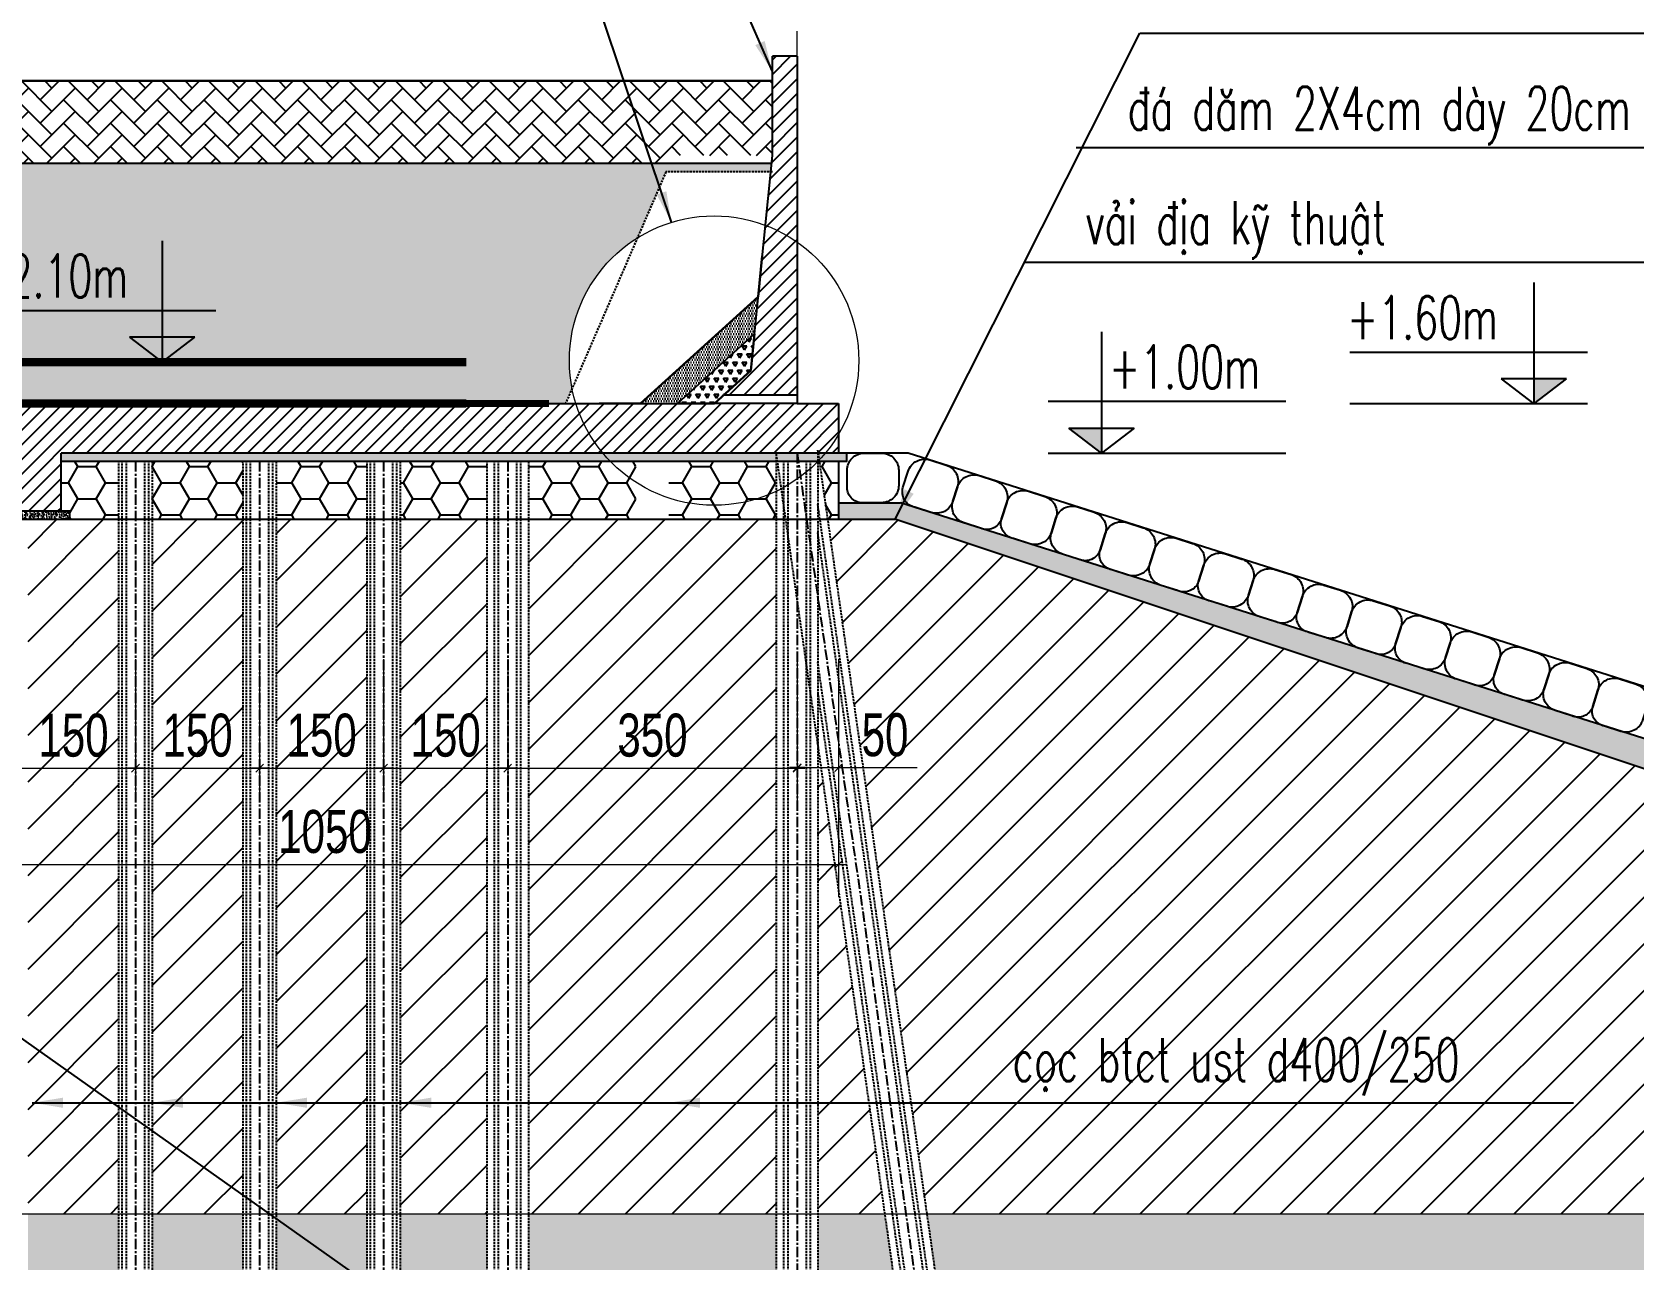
# Model space of a CAD drawing. Header units: millimetres. Extents: x -95488 to 835450, y -398213 to -214134.
# Drawn here: x 88037 to 107405, y -349410 to -334561 of the extents above; entities that cross this region are included whole.
import ezdxf
from ezdxf.enums import TextEntityAlignment as Align

# ---------------------------------------------------------------- set-up
doc = ezdxf.new("R2010")
doc.units = ezdxf.units.MM
doc.header["$MEASUREMENT"] = 0
doc.linetypes.add('CENTER', pattern=[2, 1.25, -0.25, 0.25, -0.25])
doc.linetypes.add('HIDDEN', pattern=[0.375, 0.25, -0.125])
for name, color, linetype in [('bao', 2, 'Continuous'), ('Border', 2, 'Continuous'), ('Bound', 1, 'Continuous'), ('center', 9, 'CENTER'), ('coc an', 4, 'HIDDEN'), ('DIMENSION', 4, 'Continuous'), ('DLINE', 4, 'Continuous'), ('Hatch', 250, 'Continuous'), ('hidden', 4, 'HIDDEN'), ('LDKT', 2, 'Continuous')]:
    doc.layers.add(name, color=color, linetype=linetype)
for name, color, linetype, lineweight in [('DIM', 177, 'Continuous', 20), ('MANH1', 251, 'Continuous', 13), ('TEXT', 2, 'Continuous', 20), ('THAY', 7, 'Continuous', 25)]:
    doc.layers.add(name, color=color, linetype=linetype, lineweight=lineweight)
doc.styles.add('ROMANS', font='vnsimli.shx', dxfattribs={"width": 0.6})
doc.styles.add('THUONG', font='vnsimli.shx', dxfattribs={"width": 0.55})
doc.styles.add('TXTDIM', font='VNARIAL_0.TTF', dxfattribs={"width": 0.7})
doc.dimstyles.new('250', dxfattribs={"dimscale": 250, "dimtxt": 1.8, "dimasz": 1.5, "dimexe": 0.5, "dimexo": 0.5, "dimgap": 0.9, "dimtad": 1, "dimdec": 3, "dimlfac": 0.1, "dimdsep": 46, "dimtxsty": 'ROMANS', "dimcen": -0.5, "dimclrd": 4, "dimclre": 7, "dimclrt": 2, "dimadec": 3, "dimazin": 2, "dimtfac": 1, "dimtdec": 3, "dimtix": 1, "dimtmove": 1, "dimatfit": 3, "dimfxl": 1, "dimtolj": 1, "dimtzin": 0, "dimlwd": -1, "dimlwe": -1, "dimarcsym": 0})
doc.dimstyles.new('DIM 260', dxfattribs={"dimscale": 260, "dimtxt": 2, "dimasz": 0.3, "dimexe": 1.5, "dimexo": 0, "dimgap": 0.5, "dimtad": 1, "dimdec": 0, "dimzin": 12, "dimdsep": 46, "dimtxsty": 'TXTDIM', "dimblk": 'SLASH', "dimcen": 1.5, "dimclrd": 256, "dimclre": 256, "dimclrt": 2, "dimadec": 0, "dimazin": 0, "dimtfac": 1, "dimtdec": 0, "dimtix": 1, "dimtmove": 0, "dimatfit": 3, "dimldrblk": 'DOT', "dimfxl": 2, "dimtolj": 1, "dimtzin": 0, "dimlwd": 9, "dimlwe": 9, "dimarcsym": 1})
pattern_1 = [(50, (640464.826, -195954.43), (71.726018, -6.2752135), [7.5, -82.5]), (355, (640464.826, -195954.43), (-13.875133, 75.219213), [6, -66]), (100.4514, (640470.8, -195954.95), (57.850938, 68.943954), [6.374019, -70.114211]), (46.1842, (640464.83, -195934.43), (106.724105, -16.551901), [11.25, -123.75]), (96.6356, (640473.72, -195935.81), (93.46627, 97.411787), [9.561029, -105.1713]), (351.1842, (640464.83, -195934.43), (93.466195, 97.41186), [9, -99]), (21, (640474.826, -195939.43), (59.690705, -40.261889), [7.5, -82.5]), (326, (640474.826, -195939.43), (24.331533, 72.5150045), [6, -66]), (71.4514, (640479.8, -195942.78), (84.022263, 32.25305), [6.374019, -70.114211]), (37.5, (640464.826, -195954.428), (1.2159855, 33.2893854), [0, -65.2, 0, -67, 0, -66.25]), (7.5, (640464.826, -195954.428), (26.3069537, 39.4411712), [0, -38.2, 0, -63.7, 0, -25.25]), (327.5, (640442.526, -195954.428), (53.3822436, -2.2554872), [0, -25, 0, -78, 0, -103.5]), (317.5, (640432.526, -195954.43), (58.318617, 10.0104982), [0, -32.5, 0, -51.8, 0, -73.5])]

# ---------------------------------------------------------------- blocks, each defined once
blk = doc.blocks.new('Caodo')
at = {"layer": 'DLINE'}
blk.add_hatch(color=256, dxfattribs=at).paths.add_polyline_path([(-0.018, 1.186), (-1.598, 1.186), (-0.018, -0.014)])
for p, q in [((-0.018, 5.849), (-0.018, -0.014)), ((8.891, 2.486), (-2.606, 2.486)), ((-0.018, -0.014), (-1.598, 1.186)), ((-1.598, 1.186), (1.562, 1.186)), ((1.562, 1.186), (-0.018, -0.014)), ((-2.606, -0.014), (8.891, -0.014))]:
    blk.add_line(p, q, dxfattribs=at)
blk = doc.blocks.new('SLASH')
at = {"layer": 'DIM', "color": 16, "linetype": 'Continuous'}
for p, q in [((-1.2, 0), (1.2, 0)), ((-0.6, -0.6), (0.6, 0.6))]:
    blk.add_line(p, q, dxfattribs=at)
blk = doc.blocks.new('*D111')
at = {"layer": 'Defpoints', "color": 0}
for p in [(87788, -342146), (89288, -342146), (89288, -343463)]:
    blk.add_point(p, dxfattribs=at)
at = {"layer": 'DIM', "lineweight": 9}
for p, q in [((87788, -342146), (87788, -343853)), ((89288, -342146), (89288, -343853)), ((87866, -343463), (89210, -343463))]:
    blk.add_line(p, q, dxfattribs=at)
at = {"layer": 'DIM', "lineweight": 9, "xscale": 78, "yscale": 78, "zscale": 78, "rotation": 180}
blk.add_blockref('SLASH', (87788, -343463), dxfattribs=at)
at = {"layer": 'DIM', "lineweight": 9, "xscale": 78, "yscale": 78, "zscale": 78}
blk.add_blockref('SLASH', (89288, -343463), dxfattribs=at)
at = {"layer": 'DIM', "color": 2, "insert": (88538, -343067), "char_height": 520, "attachment_point": 5, "style": 'TXTDIM'}
blk.add_mtext('\\A1;150', dxfattribs=at)
blk = doc.blocks.new('_Dot')
at = {"color": 0, "linetype": 'ByBlock', "lineweight": -2}
blk.add_line((-0.5, 0), (-1, 0), dxfattribs=at)
at = {"color": 0, "linetype": 'ByBlock', "const_width": 0.5}
blk.add_lwpolyline([(-0.25, 0, 1), (0.25, 0, 1)], format="xyb", close=True, dxfattribs=at)
blk = doc.blocks.new('*D112')
at = {"layer": 'Defpoints', "color": 0}
for p in [(89288, -342146), (90788, -342146), (90788, -343463)]:
    blk.add_point(p, dxfattribs=at)
at = {"layer": 'DIM', "lineweight": 9}
for p, q in [((89288, -342146), (89288, -343853)), ((90788, -342146), (90788, -343853)), ((89366, -343463), (90710, -343463))]:
    blk.add_line(p, q, dxfattribs=at)
at = {"layer": 'DIM', "lineweight": 9, "xscale": 78, "yscale": 78, "zscale": 78, "rotation": 180}
blk.add_blockref('SLASH', (89288, -343463), dxfattribs=at)
at = {"layer": 'DIM', "lineweight": 9, "xscale": 78, "yscale": 78, "zscale": 78}
blk.add_blockref('SLASH', (90788, -343463), dxfattribs=at)
at = {"layer": 'DIM', "color": 2, "insert": (90038, -343067), "char_height": 520, "attachment_point": 5, "style": 'TXTDIM'}
blk.add_mtext('\\A1;150', dxfattribs=at)
blk = doc.blocks.new('*D113')
at = {"layer": 'Defpoints', "color": 0}
for p in [(90788, -342146), (92288, -342146), (92288, -343463)]:
    blk.add_point(p, dxfattribs=at)
at = {"layer": 'DIM', "lineweight": 9}
for p, q in [((90788, -342146), (90788, -343853)), ((92288, -342146), (92288, -343853)), ((90866, -343463), (92210, -343463))]:
    blk.add_line(p, q, dxfattribs=at)
at = {"layer": 'DIM', "lineweight": 9, "xscale": 78, "yscale": 78, "zscale": 78, "rotation": 180}
blk.add_blockref('SLASH', (90788, -343463), dxfattribs=at)
at = {"layer": 'DIM', "lineweight": 9, "xscale": 78, "yscale": 78, "zscale": 78}
blk.add_blockref('SLASH', (92288, -343463), dxfattribs=at)
at = {"layer": 'DIM', "color": 2, "insert": (91538, -343067), "char_height": 520, "attachment_point": 5, "style": 'TXTDIM'}
blk.add_mtext('\\A1;150', dxfattribs=at)
blk = doc.blocks.new('*D114')
at = {"layer": 'Defpoints', "color": 0}
for p in [(92288, -342146), (93788, -342146), (93788, -343463)]:
    blk.add_point(p, dxfattribs=at)
at = {"layer": 'DIM', "lineweight": 9}
for p, q in [((92288, -342146), (92288, -343853)), ((93788, -342146), (93788, -343853)), ((92366, -343463), (93710, -343463))]:
    blk.add_line(p, q, dxfattribs=at)
at = {"layer": 'DIM', "lineweight": 9, "xscale": 78, "yscale": 78, "zscale": 78, "rotation": 180}
blk.add_blockref('SLASH', (92288, -343463), dxfattribs=at)
at = {"layer": 'DIM', "lineweight": 9, "xscale": 78, "yscale": 78, "zscale": 78}
blk.add_blockref('SLASH', (93788, -343463), dxfattribs=at)
at = {"layer": 'DIM', "color": 2, "insert": (93038, -343067), "char_height": 520, "attachment_point": 5, "style": 'TXTDIM'}
blk.add_mtext('\\A1;150', dxfattribs=at)
blk = doc.blocks.new('*D115')
at = {"layer": 'Defpoints', "color": 0}
for p in [(93788, -342146), (97288, -342146), (97288, -343463)]:
    blk.add_point(p, dxfattribs=at)
at = {"layer": 'DIM', "lineweight": 9}
for p, q in [((93788, -342146), (93788, -343853)), ((97288, -342146), (97288, -343853)), ((93866, -343463), (97210, -343463))]:
    blk.add_line(p, q, dxfattribs=at)
at = {"layer": 'DIM', "lineweight": 9, "xscale": 78, "yscale": 78, "zscale": 78, "rotation": 180}
blk.add_blockref('SLASH', (93788, -343463), dxfattribs=at)
at = {"layer": 'DIM', "lineweight": 9, "xscale": 78, "yscale": 78, "zscale": 78}
blk.add_blockref('SLASH', (97288, -343463), dxfattribs=at)
at = {"layer": 'DIM', "color": 2, "insert": (95538, -343067), "char_height": 520, "attachment_point": 5, "style": 'TXTDIM'}
blk.add_mtext('\\A1;350', dxfattribs=at)
blk = doc.blocks.new('*D131')
at = {"layer": 'Defpoints', "color": 0}
for p in [(87288, -342146), (97788, -342146), (97788, -344627)]:
    blk.add_point(p, dxfattribs=at)
at = {"layer": 'DIM', "lineweight": 9}
for p, q in [((87288, -342146), (87288, -345017)), ((97788, -342146), (97788, -345017)), ((87366, -344627), (97710, -344627))]:
    blk.add_line(p, q, dxfattribs=at)
at = {"layer": 'DIM', "lineweight": 9, "xscale": 78, "yscale": 78, "zscale": 78, "rotation": 180}
blk.add_blockref('SLASH', (87288, -344627), dxfattribs=at)
at = {"layer": 'DIM', "lineweight": 9, "xscale": 78, "yscale": 78, "zscale": 78}
blk.add_blockref('SLASH', (97788, -344627), dxfattribs=at)
at = {"layer": 'DIM', "color": 2, "insert": (91579, -344232), "char_height": 520, "attachment_point": 5, "style": 'TXTDIM'}
blk.add_mtext('\\A1;1050', dxfattribs=at)
blk = doc.blocks.new('*D130')
at = {"layer": 'Defpoints', "color": 0}
for p in [(97288, -342146), (97788, -342146), (97288, -343457)]:
    blk.add_point(p, dxfattribs=at)
at = {"layer": 'DIM', "lineweight": 9}
for p, q in [((97288, -342146), (97288, -343847)), ((97788, -342146), (97788, -343847)), ((97366, -343457), (97710, -343457)), ((97788, -343457), (98740, -343457))]:
    blk.add_line(p, q, dxfattribs=at)
at = {"layer": 'DIM', "lineweight": 9, "xscale": 78, "yscale": 78, "zscale": 78, "rotation": 180}
blk.add_blockref('SLASH', (97288, -343457), dxfattribs=at)
at = {"layer": 'DIM', "lineweight": 9, "xscale": 78, "yscale": 78, "zscale": 78}
blk.add_blockref('SLASH', (97788, -343457), dxfattribs=at)
at = {"layer": 'DIM', "color": 2, "insert": (98350, -343062), "char_height": 520, "attachment_point": 5, "style": 'TXTDIM'}
blk.add_mtext('\\A1;50', dxfattribs=at)

msp = doc.modelspace()

# ---------------------------------------------------------------- hatches: boundary and pattern name
at = {"layer": 'Hatch'}
h = msp.add_hatch(dxfattribs=at)
h.set_pattern_fill('ANSI31', color=256, scale=1000, style=0)
h.set_pattern_definition([(45, (145288.66, -93909.34), (-88.38835, 88.38835), [])])
h.paths.add_polyline_path([(88387.9, -339652.6), (88966, -339652.6, 0.1427326), (88764.4, -339052.6), (87287.9, -339052.6), (87287.9, -340352.6), (88387.9, -340352.6)])
h.paths.add_polyline_path([(94611.9, -339052.6), (93184.6, -339052.6), (93180.1, -339056), (93175.7, -339052.6), (88764.4, -339052.6, -0.1427326), (88966, -339652.6), (94937.3, -339652.6, -0.0984794)])
h.paths.add_polyline_path([(97787.9, -339052.6), (97287.9, -339052.6), (96287.9, -339052.6), (95840.8, -339052.6), (94611.9, -339052.6, 0.0984794), (94937.3, -339652.6), (97628.7, -339652.6, 0.0395282), (97787.9, -339426.9)])
h.paths.add_polyline_path([(97787.9, -339426.9, -0.0395282), (97628.7, -339652.6), (97787.9, -339652.6)], flags=17)
h.paths.add_polyline_path([(97287.9, -337102.3, 0.0624306), (96903.3, -336898.5), (96727.7, -338654.6), (96398.4, -338952.6), (97287.9, -338952.6)])
h.paths.add_polyline_path([(97287.9, -335952.6), (97287.9, -334852.6), (96987.9, -334852.6), (96987.9, -336052.6), (96903.3, -336898.5, -0.0624306), (97287.9, -337102.3)])
h = msp.add_hatch(dxfattribs=at)
h.set_pattern_fill('AR-HBONE', color=256, scale=50, style=0)
h.set_pattern_definition([(45, (533330, 135551.92), (2e-14, 282.84271), [600, -200]), (135, (533471.42, 135693.34), (2e-14, 282.84271), [600, -200])])
h.paths.add_polyline_path([(96987.9, -335152.6), (75613.9, -335152.6), (75613.9, -336152.6), (95744.6, -336152.6), (95787.9, -336052.6), (96987.9, -336052.6)])
h = msp.add_hatch(dxfattribs=at)
h.set_pattern_fill('AR-SAND', color=256, scale=150, style=0)
h.set_pattern_definition([(37.5, (0, 0), (-9.449, 289.02357), [0, -228, 0, -255, 0, -243.75]), (7.5, (0, 0), (265.4665, 423.3219), [0, -123, 0, -205.5, 0, -78.75]), (327.5, (-184.5, 0), (467.12128, 0.84886), [0, -75, 0, -270, 0, -352.5]), (317.5, (-184.5, 0), (450.919, 131.65133), [0, -37.5, 0, -177, 0, -202.5])])
h.paths.add_polyline_path([(57287.9, -336152.6), (57287.9, -338552.6), (59857.1, -338552.6), (61657.1, -339152.6), (75250.2, -339152.6), (75250.2, -336152.6)])
h.paths.add_polyline_path([(75502, -336152.6), (75502, -339052.6), (93287.9, -339052.6), (94487.9, -339052.6), (94566.3, -338871.8, -0.0485357), (94533.4, -338534.5, -0.2584883), (95355.2, -337051.2), (95701.2, -336252.6), (96967.9, -336252.6), (96977.9, -336152.6)])
h.paths.add_polyline_path([(89611.2, -338552.6), (89611.2, -338252.6), (89216.2, -338252.6)], flags=16)
h.paths.add_polyline_path([(90006.2, -338252.6), (89611.2, -338552.6), (89216.2, -338252.6)], flags=16)
h.paths.add_polyline_path([(78383.8, -339192.7), (78383.8, -338412.5), (79174.5, -338412.5), (79174.5, -339192.7)], flags=9)
h.paths.add_polyline_path([(76781, -337906.3), (84185.4, -337906.3), (84185.4, -336383.4), (76781, -336383.4)], flags=24)
h.paths.add_polyline_path([(87244.5, -337884.3), (89242.8, -337884.3), (89242.8, -337104.3), (87244.5, -337104.3)], flags=24)
at = {"layer": 'Hatch', "lineweight": 30}
h = msp.add_hatch(dxfattribs=at)
h.set_pattern_fill('DOTS', color=4, scale=500, style=0)
h.set_pattern_definition([(0, (925270.282, -185151.513), (15.625, 31.25), [0, -31.25])])
h.paths.add_polyline_path([(96772.2, -338209.7), (96777.4, -338157.1), (96816.7, -337764.8), (95393.7, -339052.6), (95840.8, -339052.6)])
at = {"layer": 'Hatch'}
h = msp.add_hatch(dxfattribs=at)
h.set_pattern_fill('TRIANG', color=256, scale=300, style=0)
h.set_pattern_definition([(60, (925270.28, -185151.51), (-56.25, 97.427858), [56.25, -56.25]), (120, (925270.28, -185151.51), (-112.5, 6e-08), [56.25, -56.25]), (0, (925242.16, -185102.8), (56.25, 97.427858), [56.25, -56.25])])
h.paths.add_polyline_path([(96727.7, -338654.6), (96772.2, -338209.7), (95840.8, -339052.6), (96287.9, -339052.6)])
h = msp.add_hatch(dxfattribs=at)
h.set_pattern_fill('ANSI31', color=256, scale=3200, style=0)
h.paths.add_polyline_path([(75250.2, -348852.6), (75250.2, -339152.6), (61657.1, -339152.6), (59857.1, -338552.6), (57287.9, -338552.6), (57287.9, -348852.6)])
edge = h.paths.add_edge_path(flags=16)
edge.add_ellipse((63999.6, -346461.3), major_axis=(803, 0.2), ratio=1, start_angle=0, end_angle=360)
h.paths.add_polyline_path([(75502, -348852.6), (86321.1, -348852.6), (87521.1, -340452.6), (87287.9, -340452.6), (87187.9, -340452.6), (84537.9, -340452.6), (83537.9, -340452.6), (82237.9, -339152.6), (75502, -339152.6)])
h.paths.add_polyline_path([(82005.9, -340752.6), (82400.9, -340452.6), (82795.8, -340752.6)], flags=16)
h.paths.add_polyline_path([(87587.9, -343520.4), (86826.1, -348852.6), (87587.9, -348852.6)])
h.paths.add_polyline_path([(87987.9, -348852.6), (89087.9, -348852.6), (89087.9, -340452.6), (88026.1, -340452.6), (87987.9, -340720.4)])
h.paths.add_polyline_path([(90587.9, -340452.6), (89487.9, -340452.6), (89487.9, -348852.6), (90587.9, -348852.6)])
h.paths.add_polyline_path([(92087.9, -340452.6), (90987.9, -340452.6), (90987.9, -348852.6), (92087.9, -348852.6)])
h.paths.add_polyline_path([(92487.9, -348852.6), (93537.9, -348852.6), (93537.9, -340452.6), (92487.9, -340452.6)])
h.paths.add_polyline_path([(94037.9, -348852.6), (97037.9, -348852.6), (97037.9, -340452.6), (94037.9, -340452.6)])
h.paths.add_polyline_path([(97537.9, -348852.6), (98349.6, -348852.6), (97537.9, -343170.4)])
h.paths.add_polyline_path([(98854.7, -348852.6), (123661, -348852.6), (98468.2, -340452.6), (97787.9, -340452.6), (97654.7, -340452.6)])
h.paths.add_polyline_path([(108853.2, -344821.7), (111853.2, -345821.7), (108853.2, -345821.7)], flags=16)
h.paths.add_polyline_path([(63612.1, -346861.7), (64387.1, -346861.7), (64387.1, -346081.7), (63612.1, -346081.7)], flags=8)
h.paths.add_polyline_path([(87147.8, -342672.2), (87928, -342672.2), (87928, -343462.8), (87147.8, -343462.8)], flags=9)
h.paths.add_polyline_path([(80121.2, -341885.1), (81862, -341885.1), (81862, -341105.1), (80121.2, -341105.1)], flags=24)
h.paths.add_polyline_path([(88023.5, -342672.2), (89052.3, -342672.2), (89052.3, -343462.8), (88023.5, -343462.8)], flags=24)
h.paths.add_polyline_path([(89523.5, -342672.2), (90552.3, -342672.2), (90552.3, -343462.8), (89523.5, -343462.8)], flags=24)
h.paths.add_polyline_path([(91023.5, -342672.2), (92052.3, -342672.2), (92052.3, -343462.8), (91023.5, -343462.8)], flags=24)
h.paths.add_polyline_path([(91882.1, -344232.2), (93193.7, -344232.2), (93193.7, -345022.8), (91882.1, -345022.8)], flags=9)
h.paths.add_polyline_path([(92523.5, -342672.2), (93552.3, -342672.2), (93552.3, -343462.8), (92523.5, -343462.8)], flags=9)
h.paths.add_polyline_path([(95006.5, -342671.4), (96069.3, -342671.4), (96069.3, -343462.8), (95006.5, -343462.8)], flags=24)
h.paths.add_polyline_path([(99694.5, -347621.2), (106786.3, -347621.2), (106786.3, -346432.7), (99694.5, -346432.7)], flags=24)
h.paths.add_polyline_path([(109781.8, -346619.4), (110267.1, -346619.4), (110267.1, -345839.4), (109781.8, -345839.4)], flags=24)
h.paths.add_polyline_path([(108448, -345743.1), (108788.5, -345743.1), (108788.5, -344963.1), (108448, -344963.1)], flags=24)
h = msp.add_hatch(dxfattribs=at)
h.set_pattern_fill('AR-CONC', color=256, scale=10, style=0)
h.set_pattern_definition(pattern_1)
h.paths.add_polyline_path([(92560.3, -339652.6), (88387.9, -339652.6), (88387.9, -339752.6), (92560.3, -339752.6)])
h = msp.add_hatch(dxfattribs=at)
h.set_pattern_fill('AR-CONC', color=256, scale=10, style=0)
h.set_pattern_definition(pattern_1)
h.paths.add_polyline_path([(97887.9, -339652.6), (92560.3, -339652.6), (92560.3, -339752.6), (97887.9, -339752.6)])
h = msp.add_hatch(dxfattribs=at)
h.set_pattern_fill('HONEY', color=256, scale=1800, style=0)
h.set_pattern_definition([(0, (145288.66, -93909.34), (337.5, 194.85572), [225, -450]), (120, (145288.66, -93909.34), (-337.5, 194.85572), [225, -450]), (60, (145288.66, -93909.34), (7e-07, 389.71143), [-450, 225])])
h.paths.add_polyline_path([(88965.6, -339752.6), (88387.9, -339752.6), (88387.9, -340352.6), (88487.9, -340352.6), (88487.9, -340452.6), (88678.8, -340452.6, 0.1721313)])
h.paths.add_polyline_path([(89087.9, -340452.6), (89087.9, -339752.6), (88965.6, -339752.6, -0.1721313), (88678.8, -340452.6)])
h.paths.add_polyline_path([(90587.9, -339752.6), (89487.9, -339752.6), (89487.9, -340452.6), (90587.9, -340452.6)])
h.paths.add_polyline_path([(92087.9, -339752.6), (90987.9, -339752.6), (90987.9, -340452.6), (92087.9, -340452.6)])
h.paths.add_polyline_path([(93537.9, -340452.6), (93537.9, -339752.6), (92487.9, -339752.6), (92487.9, -340452.6)])
h.paths.add_polyline_path([(95337.9, -340452.6), (95337.9, -340006.8, -0.057558), (95027.2, -339752.6), (94037.9, -339752.6), (94037.9, -340452.6)])
h.paths.add_polyline_path([(97037.9, -340112.8), (97037.9, -339752.6), (95737.9, -339752.6), (95737.9, -340197, 0.1930873)])
h.paths.add_polyline_path([(97037.9, -340452.6), (97037.9, -340112.8, -0.1930873), (95737.9, -340197), (95737.9, -340452.6)])
h.paths.add_polyline_path([(95027.2, -339752.6, 0.057558), (95337.9, -340006.8), (95337.9, -339752.6)], flags=17)
h.paths.add_polyline_path([(97654.7, -340452.6), (97787.9, -340452.6), (97787.9, -339752.6), (97554.7, -339752.6)])
h = msp.add_hatch(dxfattribs=at)
h.set_pattern_fill('HONEY', color=256, scale=500, style=0)
h.set_pattern_definition([(0, (759327.51, -101032.09), (93.75, 54.1265875), [62.5, -125]), (120, (759327.51, -101032.09), (-93.75, 54.126588), [62.5, -125]), (60, (759327.51, -101032.09), (2e-07, 108.2531754), [-125, 62.5])])
h.paths.add_polyline_path([(124569, -349152.6), (126570.7, -349152.6), (98535.7, -340252.6), (97787.9, -340252.6), (97787.9, -340452.6), (98469, -340452.6)])
h = msp.add_hatch(dxfattribs=at)
h.set_pattern_fill('AR-CONC', color=256, scale=10, style=0)
h.set_pattern_definition(pattern_1)
h.paths.add_polyline_path([(88487.9, -340352.6), (88387.9, -340352.6), (87287.9, -340352.6), (87187.9, -340352.6), (87187.9, -340452.6), (87287.9, -340452.6), (88487.9, -340452.6)])
h = msp.add_hatch(dxfattribs=at)
h.set_pattern_fill('ANSI33', color=256, scale=2200, style=0)
h.set_pattern_definition([(45, (145288.66, 58952.3), (-388.9087, 388.9087), []), (45, (145677.57, 58952.3), (-388.9087, 388.9087), [275, -137.5])])
h.paths.add_polyline_path([(124224.3, -380725.7), (124224.3, -379556.7), (122837.9, -379556.7), (122837.9, -380725.7)])
h.paths.add_polyline_path([(144090.8, -351752.7), (144090.8, -349152.6), (135225.5, -349152.6), (135225.5, -349156), (132351.1, -349156), (132351.1, -349152.6), (129287.9, -349152.6), (124560.7, -349152.6), (123661, -348852.6), (98854.7, -348852.6), (99269, -351752.6)])
h.paths.add_polyline_path([(98349.6, -348852.6), (97537.9, -348852.6), (97537.9, -351752.6), (98763.9, -351752.6)])
h.paths.add_polyline_path([(97037.9, -351752.6), (97037.9, -348852.6), (94037.9, -348852.6), (94037.9, -351752.6)])
h.paths.add_polyline_path([(93537.9, -348852.6), (92487.9, -348852.6), (92487.9, -351752.6), (93537.9, -351752.6)])
h.paths.add_polyline_path([(92087.9, -348852.6), (90987.9, -348852.6), (90987.9, -351752.6), (92087.9, -351752.6)])
h.paths.add_polyline_path([(89487.9, -351752.6), (90587.9, -351752.6), (90587.9, -348852.6), (89487.9, -348852.6)])
h.paths.add_polyline_path([(89087.9, -348852.6), (87987.9, -348852.6), (87987.9, -351752.6), (89087.9, -351752.6)])
h.paths.add_polyline_path([(87587.9, -351752.6), (87587.9, -348852.6), (86826.1, -348852.6), (86411.9, -351752.6)])
h.paths.add_polyline_path([(85906.8, -351752.6), (86321.1, -348852.6), (75502, -348852.6), (75502, -351752.6)])
h.paths.add_polyline_path([(75250.2, -351752.6), (75250.2, -348852.6), (57287.9, -348852.6), (57287.9, -351752.6)])
h.paths.add_polyline_path([(63756.9, -350892.6), (64242.3, -350892.6), (64242.3, -350112.6), (63756.9, -350112.6)], flags=24)
h.paths.add_polyline_path([(63894.8, -349696.1), (63860.2, -349701.4), (63825.8, -349708.3), (63791.8, -349716.6), (63758.1, -349726.4), (63725, -349737.6), (63692.3, -349750.3), (63660.2, -349764.4), (63628.8, -349779.9), (63598.1, -349796.8), (63568.2, -349815), (63539, -349834.4), (63510.8, -349855.1), (63483.5, -349877.1), (63457.1, -349900.2), (63431.8, -349924.4), (63407.6, -349949.7), (63384.5, -349976), (63362.6, -350003.4), (63341.8, -350031.6), (63322.4, -350060.7), (63304.2, -350090.7), (63287.4, -350121.4), (63271.9, -350152.8), (63257.8, -350184.9), (63245.1, -350217.5), (63233.8, -350250.7), (63224, -350284.4), (63215.7, -350318.4), (63208.8, -350352.7), (63203.5, -350387.4), (63199.7, -350422.2), (63197.4, -350457.1), (63196.6, -350492.2), (63197.4, -350527.2), (63199.7, -350562.2), (63203.5, -350597), (63208.8, -350631.6), (63215.7, -350666), (63224, -350700), (63233.8, -350733.6), (63245.1, -350766.8), (63257.8, -350799.4), (63271.9, -350831.5), (63287.4, -350862.9), (63304.2, -350893.6), (63322.4, -350923.6), (63341.8, -350952.7), (63362.6, -350981), (63384.5, -351008.3), (63407.6, -351034.6), (63431.8, -351059.9), (63457.1, -351084.2), (63483.5, -351107.3), (63510.8, -351129.2), (63539, -351149.9), (63568.2, -351169.4), (63598.1, -351187.6), (63628.8, -351204.4), (63660.2, -351219.9), (63692.3, -351234), (63725, -351246.7), (63758.1, -351258), (63791.8, -351267.8), (63825.8, -351276.1), (63860.2, -351282.9), (63894.8, -351288.3), (63929.6, -351292.1), (63964.6, -351294.4), (63999.6, -351295.1), (64034.6, -351294.4), (64069.6, -351292.1), (64104.4, -351288.3), (64139, -351282.9), (64173.4, -351276.1), (64207.4, -351267.8), (64241, -351258), (64274.2, -351246.7), (64306.9, -351234), (64338.9, -351219.9), (64370.3, -351204.4), (64401.1, -351187.6), (64431, -351169.4), (64460.1, -351149.9), (64488.4, -351129.2), (64515.7, -351107.3), (64542.1, -351084.2), (64567.4, -351059.9), (64591.6, -351034.6), (64614.7, -351008.3), (64636.6, -350981), (64657.3, -350952.7), (64676.8, -350923.6), (64695, -350893.6), (64711.8, -350862.9), (64727.3, -350831.5), (64741.4, -350799.4), (64754.1, -350766.8), (64765.4, -350733.6), (64775.2, -350700), (64783.5, -350666), (64790.3, -350631.6), (64795.7, -350597), (64799.5, -350562.2), (64801.8, -350527.2), (64802.5, -350492.2), (64801.8, -350457.1), (64799.5, -350422.2), (64795.7, -350387.4), (64790.3, -350352.7), (64783.5, -350318.4), (64775.2, -350284.4), (64765.4, -350250.7), (64754.1, -350217.5), (64741.4, -350184.9), (64727.3, -350152.8), (64711.8, -350121.4), (64695, -350090.7), (64676.8, -350060.7), (64657.3, -350031.6), (64636.6, -350003.4), (64614.7, -349976), (64591.6, -349949.7), (64567.4, -349924.4), (64542.1, -349900.2), (64515.7, -349877.1), (64488.4, -349855.1), (64460.1, -349834.4), (64431, -349815), (64401.1, -349796.8), (64370.3, -349779.9), (64338.9, -349764.4), (64306.9, -349750.3), (64274.2, -349737.6), (64241, -349726.4), (64207.4, -349716.6), (64173.4, -349708.3), (64139, -349701.4), (64104.4, -349696.1), (64069.6, -349692.3), (64034.6, -349690), (63999.6, -349689.2), (63964.6, -349690), (63929.6, -349692.3)], flags=0)

# ---------------------------------------------------------------- linework, layer by layer
at = {"layer": 'bao'}
for p, q in [((96887.9, -335152.6), (75502, -335152.6)), ((87287.9, -340352.6), (88387.9, -340352.6))]:
    msp.add_line(p, q, dxfattribs=at)
at = {"layer": 'bao', "color": 4}
for p, q in [((100659.4, -335959.6), (108848.1, -335959.6)), ((100038.1, -337342.8), (108226.8, -337342.8))]:
    msp.add_line(p, q, dxfattribs=at)
at = {"layer": 'bao'}
for points in [[(88387.9, -339752.6), (97887.9, -339752.6), (97887.9, -339652.6), (88387.9, -339652.6)], [(88387.9, -340352.6), (88487.9, -340352.6), (88487.9, -340352.6), (88487.9, -340452.6), (88487.9, -340452.6), (88387.9, -340452.6)]]:
    msp.add_lwpolyline(points, dxfattribs=at)
at = {"layer": 'Border'}
for p, q in [((49800.3, -319787.2), (158484.8, -396634.9)), ((96987.9, -336052.6), (96987.9, -334852.6)), ((97287.9, -334852.6), (96987.9, -334852.6)), ((97287.9, -334852.6), (97287.9, -335952.6)), ((97287.9, -335952.6), (97287.9, -339052.6)), ((96727.7, -338654.6), (96987.9, -336052.6)), ((96287.9, -339052.6), (96727.7, -338654.6)), ((87287.9, -339052.6), (96287.9, -339052.6)), ((97287.9, -339052.6), (96287.9, -339052.6)), ((97287.9, -339052.6), (97787.9, -339052.6)), ((97787.9, -339052.6), (97787.9, -339652.6)), ((97787.9, -339652.6), (88387.9, -339652.6)), ((97787.9, -339652.6), (88387.9, -339652.6)), ((88387.9, -340352.6), (88387.9, -339652.6)), ((98628.6, -339652.6), (97787.9, -339652.6)), ((122284.8, -347162.5), (98628.6, -339652.6)), ((97787.9, -339752.6), (97787.9, -340452.6)), ((97787.9, -340252.6), (98535.7, -340252.6)), ((126570.7, -349152.6), (98535.7, -340252.6)), ((87287.9, -340452.6), (97787.9, -340452.6)), ((124560.7, -349152.6), (98468.2, -340452.6))]:
    msp.add_line(p, q, dxfattribs=at)
for points in [[(96816.7, -337764.8), (95393.7, -339052.6)], [(97287.9, -338952.6), (96398.4, -338952.6)]]:
    msp.add_lwpolyline(points, dxfattribs=at)
at = {"layer": 'Bound'}
msp.add_line((75502, -335152.6), (96987.9, -335152.6), dxfattribs=at)
at = {"layer": 'Bound', "color": 3}
msp.add_lwpolyline([(96772.2, -338209.7), (95840.8, -339052.6)], dxfattribs=at)
at = {"layer": 'center', "ltscale": 100}
for p, q in [((97287.9, -339652.6), (97287.9, -361552.6)), ((97287.9, -339652.6), (100385, -361332.5)), ((89287.9, -339752.6), (89287.9, -361552.6)), ((90787.9, -339752.6), (90787.9, -361552.6)), ((92287.9, -339752.6), (92287.9, -361552.6)), ((93787.9, -339752.6), (93787.9, -361552.6)), ((93787.9, -339752.6), (93787.9, -361552.6))]:
    msp.add_line(p, q, dxfattribs=at)
at = {"layer": 'coc an', "color": 8, "ltscale": 100}
for p, q in [((89128.2, -361552.6), (89128.2, -339752.6)), ((89177.1, -361552.6), (89177.1, -339752.6)), ((89398.7, -361552.6), (89398.7, -339752.6)), ((89447.6, -361552.6), (89447.6, -339752.6)), ((90628.2, -361552.6), (90628.2, -339752.6)), ((90677.1, -361552.6), (90677.1, -339752.6)), ((90898.7, -361552.6), (90898.7, -339752.6)), ((90947.6, -361552.6), (90947.6, -339752.6)), ((92128.2, -361552.6), (92128.2, -339752.6)), ((92177.1, -361552.6), (92177.1, -339752.6)), ((92398.7, -361552.6), (92398.7, -339752.6)), ((92447.6, -361552.6), (92447.6, -339752.6)), ((93628.2, -361552.6), (93628.2, -339752.6)), ((93677.1, -361552.6), (93677.1, -339752.6)), ((93898.7, -361552.6), (93898.7, -339752.6)), ((93947.6, -361552.6), (93947.6, -339752.6)), ((97128.2, -361552.6), (97128.2, -339752.6)), ((97177.1, -361552.6), (97177.1, -339752.6)), ((97398.7, -361552.6), (97398.7, -339752.6)), ((97447.6, -361552.6), (97447.6, -339752.6)), ((100543.1, -361309.9), (97537.9, -340273.2)), ((100494.7, -361316.8), (97537.9, -340619)), ((100275.3, -361348.2), (97537.9, -342186.2)), ((100226.9, -361355.1), (97537.9, -342532))]:
    msp.add_line(p, q, dxfattribs=at)
at = {"layer": 'coc an', "ltscale": 100}
for points in [[(97537.9, -339652.6), (97537.9, -361552.6), (97037.9, -361552.6), (97037.9, -339652.6)], [(97535.4, -339617.2), (100632.5, -361297.1), (100137.5, -361367.9), (97040.4, -339688)], [(89487.9, -339752.6), (89487.9, -361552.6), (89087.9, -361552.6), (89087.9, -339752.6)], [(90987.9, -339752.6), (90987.9, -361552.6), (90587.9, -361552.6), (90587.9, -339752.6)], [(92487.9, -339752.6), (92487.9, -361552.6), (92087.9, -361552.6), (92087.9, -339752.6)], [(94037.9, -339752.6), (94037.9, -361552.6), (93537.9, -361552.6), (93537.9, -339752.6)]]:
    msp.add_lwpolyline(points, dxfattribs=at)
at = {"layer": 'DIM', "color": 4, "lineweight": 30}
for p, q in [((96866.4, -337267.3), (96816.7, -337764.8)), ((96816.7, -337764.8), (95393.7, -339052.6)), ((96727.7, -338654.6), (96772.2, -338209.7)), ((96287.9, -339052.6), (96727.7, -338654.6)), ((95393.7, -339052.6), (94893.7, -339052.6)), ((95840.8, -339052.6), (96287.9, -339052.6))]:
    msp.add_line(p, q, dxfattribs=at)
at = {"layer": 'DIM', "const_width": 85}
msp.add_lwpolyline([(83537.9, -340452.6), (84537.9, -340452.6), (86287.9, -339052.6), (86837.9, -339052.6), (94287.9, -339052.6)], dxfattribs=at)
at = {"layer": 'DIMENSION'}
msp.add_line((96977.9, -336152.6), (75502, -336152.6), dxfattribs=at)
at = {"layer": 'Hatch'}
for points in [[(97890.8, -340069.3), (97890.8, -339860.9, -0.4142136), (98099.1, -339652.6), (98307.4, -339652.6, -0.4142136), (98515.8, -339860.9), (98515.8, -340044.3, -0.4142136), (98307.4, -340252.6), (98099.1, -340252.6, -0.4397578)], [(98567, -340070.2), (98630, -339871.6, -0.4142136), (98891.6, -339736.1), (99090.2, -339799.1, -0.4142136), (99225.7, -340060.7), (99170.3, -340235.5, -0.4142136), (98908.7, -340371), (98710.1, -340308, -0.4397578)], [(99170.3, -340235.5), (99225.7, -340060.7, -0.4142136), (99487.3, -339925.2), (99685.9, -339988.3, -0.4142136), (99821.4, -340249.9), (99758.4, -340448.4, -0.4397578), (99504.4, -340560.1), (99305.8, -340497.1, -0.4142136)], [(99758.4, -340448.4), (99821.4, -340249.9, -0.4142136), (100083.1, -340114.3), (100281.6, -340177.4, -0.4142136), (100417.1, -340439), (100361.7, -340613.7, -0.4142136), (100100.1, -340749.2), (99901.5, -340686.2, -0.4397578)], [(100361.7, -340613.7), (100417.1, -340439, -0.4142136), (100678.8, -340303.4), (100877.3, -340366.5, -0.4142136), (101012.9, -340628.1), (100949.8, -340826.7, -0.4397578), (100695.8, -340938.4), (100497.2, -340875.3, -0.4142136)], [(100949.8, -340826.7), (101012.9, -340628.1, -0.4142136), (101274.5, -340492.6), (101473, -340555.6, -0.4142136), (101608.6, -340817.2), (101553.1, -340991.9, -0.4142136), (101291.5, -341127.5), (101092.9, -341064.4, -0.4397578)], [(101553.1, -340991.9), (101608.6, -340817.2, -0.4142136), (101870.2, -340681.7), (102068.7, -340744.7, -0.4142136), (102204.3, -341006.3), (102141.2, -341204.9, -0.4397578), (101887.2, -341316.6), (101688.6, -341253.5, -0.4142136)], [(102141.2, -341204.9), (102204.3, -341006.3, -0.4142136), (102465.9, -340870.8), (102664.4, -340933.8, -0.4142136), (102800, -341195.4), (102744.5, -341370.2, -0.4142136), (102482.9, -341505.7), (102284.3, -341442.7, -0.4397578)], [(102744.5, -341370.2), (102800, -341195.4, -0.4142136), (103061.6, -341059.9), (103260.1, -341122.9, -0.4142136), (103395.7, -341384.5), (103332.6, -341583.1, -0.4397578), (103078.6, -341694.8), (102880, -341631.8, -0.4142136)], [(103332.6, -341583.1), (103395.7, -341384.5, -0.4142136), (103657.3, -341249), (103855.8, -341312, -0.4142136), (103991.4, -341573.6), (103935.9, -341748.4, -0.4142136), (103674.3, -341883.9), (103475.7, -341820.9, -0.4397578)], [(103935.9, -341748.4), (103991.4, -341573.6, -0.4142136), (104253, -341438.1), (104451.5, -341501.2, -0.4142136), (104587.1, -341762.8), (104524, -341961.3, -0.4397578), (104270, -342073), (104071.4, -342010, -0.4142136)], [(104524, -341961.3), (104587.1, -341762.8, -0.4142136), (104848.7, -341627.2), (105047.2, -341690.3, -0.4142136), (105182.8, -341951.9), (105127.3, -342126.6, -0.4142136), (104865.7, -342262.1), (104667.1, -342199.1, -0.4397578)], [(105127.3, -342126.6), (105182.8, -341951.9, -0.4142136), (105444.4, -341816.3), (105642.9, -341879.4, -0.4142136), (105778.5, -342141), (105715.4, -342339.5, -0.4397578), (105461.4, -342451.3), (105262.8, -342388.2, -0.4142136)], [(105715.4, -342339.5), (105778.5, -342141, -0.4142136), (106040.1, -342005.5), (106238.6, -342068.5, -0.4142136), (106374.2, -342330.1), (106318.7, -342504.8, -0.4142136), (106057.1, -342640.4), (105858.5, -342577.3, -0.4397578)], [(106318.7, -342504.8), (106374.2, -342330.1, -0.4142136), (106635.8, -342194.6), (106834.3, -342257.6, -0.4142136), (106969.9, -342519.2), (106906.8, -342717.8, -0.4397578), (106652.8, -342829.5), (106454.2, -342766.4, -0.4142136)], [(106906.8, -342717.8), (106969.9, -342519.2, -0.4142136), (107231.5, -342383.7), (107430.1, -342446.7, -0.4142136), (107565.6, -342708.3), (107510.1, -342883.1, -0.4142136), (107248.5, -343018.6), (107049.9, -342955.5, -0.4397578)]]:
    msp.add_lwpolyline(points, format="xyb", close=True, dxfattribs=at)
at = {"layer": 'hidden', "ltscale": 100}
for p, q in [((95701.2, -336252.6), (94487.9, -339052.6)), ((96987.9, -336252.6), (95701.2, -336252.6))]:
    msp.add_line(p, q, dxfattribs=at)
at = {"layer": 'LDKT', "color": 1, "const_width": 100}
for points in [[(93287.9, -338552.6), (75502, -338552.6)], [(93287.9, -339052.6), (75502, -339052.6)]]:
    msp.add_lwpolyline(points, dxfattribs=at)
at = {"layer": 'MANH1', "color": 7}
msp.add_line((75502, -348852.6), (123690.6, -348852.6), dxfattribs=at)
at = {"layer": 'TEXT', "linetype": 'HIDDEN', "ltscale": 1200}
msp.add_line((97287.9, -334852.6), (97287.9, -332562.7), dxfattribs=at)
at = {"layer": 'TEXT'}
msp.add_circle((96283, -338534.5), 1749.6, dxfattribs=at)
at = {"layer": 'THAY', "color": 1}
msp.add_line((96987.9, -335152.6), (75502, -335152.6), dxfattribs=at)
at = {"layer": 'THAY'}
msp.add_line((97787.9, -340452.6), (98473, -340452.6), dxfattribs=at)

# ---------------------------------------------------------------- block references
at = {"yscale": 250, "zscale": 250}
for p, xscale in [((89606.7, -338549.2), -250), ((89606.7, -338549.2), -250), ((106191.7, -339052.6), -250), ((100973, -339649.2), 250)]:
    msp.add_blockref('Caodo', p, dxfattribs=dict(at, xscale=xscale))

# ---------------------------------------------------------------- texts
at = {"layer": 'TEXT', "style": 'THUONG', "width": 0.65}
for s, p in [('®¸ d¨m 2X4cm dµy 20cm', (101284.3, -335744.1)), ('v¶i ®Þa kü thuËt', (100774.7, -337128.2)), ('cäc btct ust d400/250', (99892.6, -347249.8))]:
    msp.add_text(s, height=520, dxfattribs=at).set_placement(p)
for s, p in [('+2.10m', (87374.5, -337927.6)), ('+1.60m', (103937, -338431)), ('+1.00m', (101060.4, -339027.6))]:
    msp.add_text(s, height=520, dxfattribs=at).set_placement(p, align=Align.BOTTOM_LEFT)

# ---------------------------------------------------------------- dimensions: what is measured, and where the dimension line sits
at = {"layer": 'DIM'}
dim = msp.add_linear_dim(base=(97787.9, -344627.5), p1=(87287.9, -342146), p2=(97787.9, -342146), dimstyle='DIM 260', override={"dimlfac": 0.1}, dxfattribs=at)
dim.commit()
dim.dimension.update_dxf_attribs({"geometry": '*D131', "text_midpoint": (91579.1, -344627.5), "dimtype": 160})
for base, p1, p2, picture, middle in [((89287.9, -343462.8), (87787.9, -342146), (89287.9, -342146), '*D111', (88537.9, -343067.5)), ((90787.9, -343462.8), (89287.9, -342146), (90787.9, -342146), '*D112', (90037.9, -343067.5)), ((92287.9, -343462.8), (90787.9, -342146), (92287.9, -342146), '*D113', (91537.9, -343067.5)), ((93787.9, -343462.8), (92287.9, -342146), (93787.9, -342146), '*D114', (93037.9, -343067.5)), ((97287.9, -343462.8), (93787.9, -342146), (97287.9, -342146), '*D115', (95537.9, -343067.1))]:
    dim = msp.add_linear_dim(base=base, p1=p1, p2=p2, dimstyle='DIM 260', override={"dimlfac": 0.1}, dxfattribs=at)
    dim.commit()
    dim.dimension.update_dxf_attribs({"geometry": picture, "text_midpoint": middle})
dim = msp.add_linear_dim(base=(97287.9, -343457.1), p1=(97787.9, -342146), p2=(97287.9, -342146), angle=180, dimstyle='DIM 260', override={"dimlfac": 0.1}, dxfattribs=at)
dim.commit()
dim.dimension.update_dxf_attribs({"geometry": '*D130', "text_midpoint": (98349.6, -343457.1), "dimtype": 160})

# ---------------------------------------------------------------- leaders
at = {"layer": 'bao'}
for points in [[(96987.9, -335038.6), (95924.6, -332602.1), (92518.5, -332602.1)], [(95767.3, -336862.6), (94855.8, -334150.2), (91260.9, -334150.2)], [(98473, -340452.6), (101430.5, -334576.3), (108848.2, -334576.3)], [(88037.9, -347508.9), (106675, -347508.9)], [(89487.9, -347508.9), (90436.9, -347508.9)], [(90987.9, -347508.9), (91898, -347508.9)], [(92487.9, -347508.9), (93436.9, -347508.9)], [(95737.9, -347508.9), (96686.9, -347508.9)]]:
    msp.add_leader(points, dimstyle='250', dxfattribs=at)

doc.saveas('drawing.dxf')
